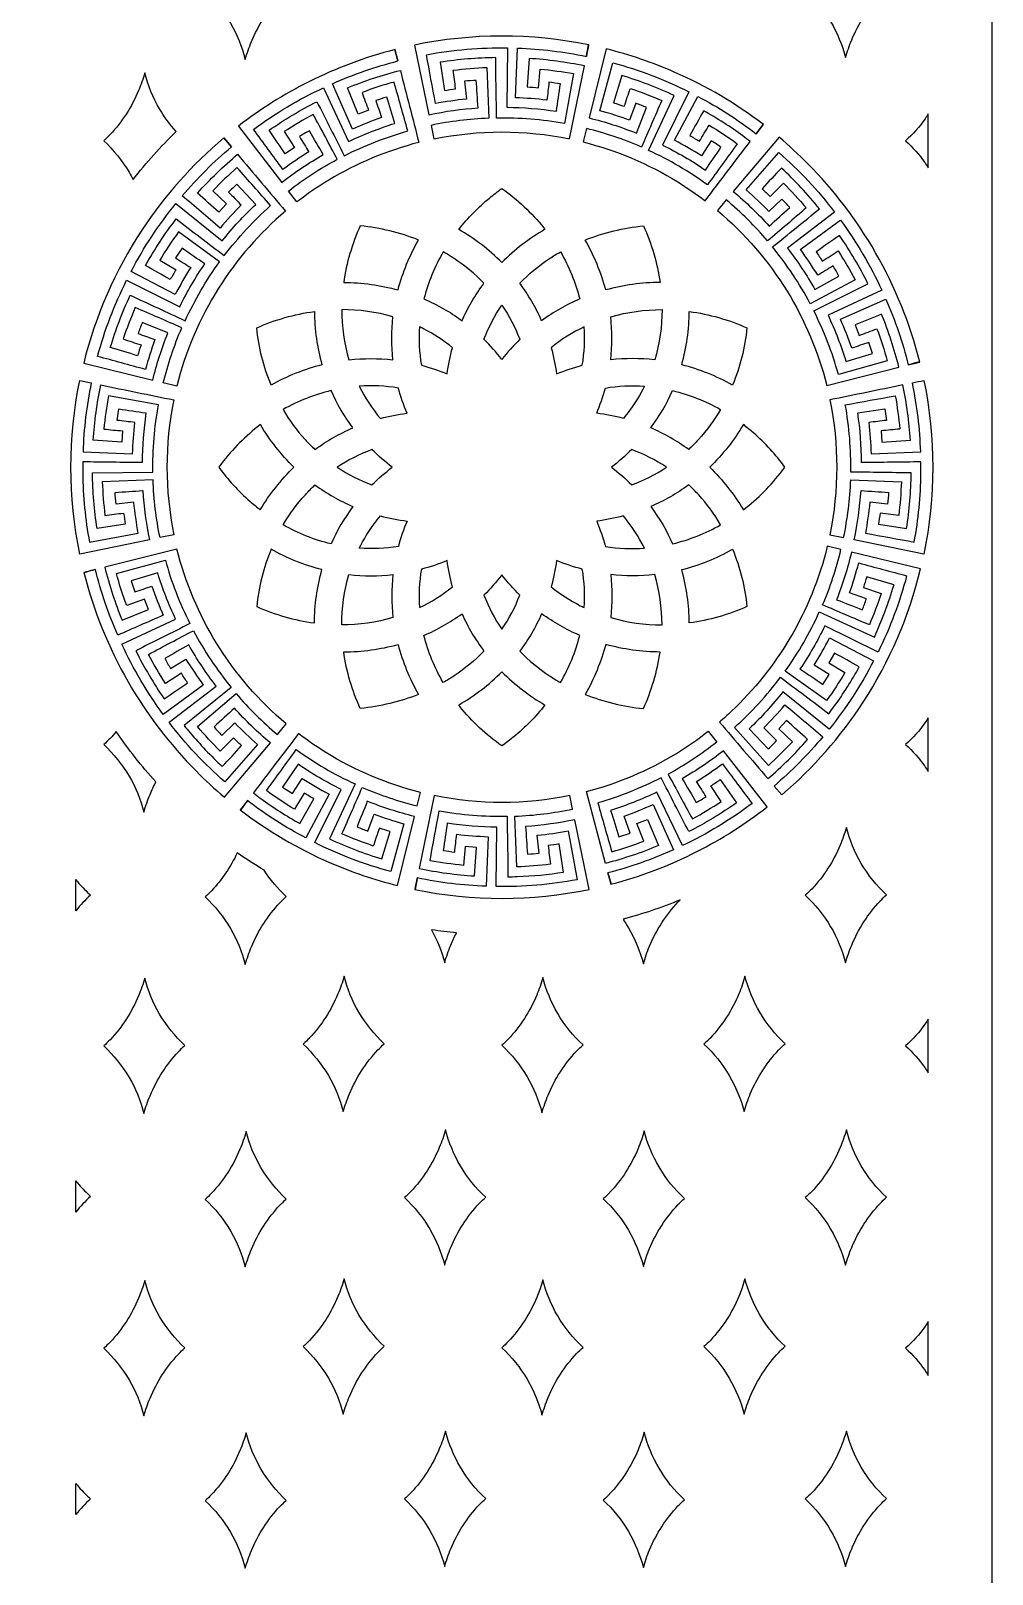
# Model space of a CAD drawing. Header units: millimetres. Extents: x -165 to 825, y -1000 to 1000.
# Drawn here: x 501 to 825, y 178 to 697 of the extents above; entities that cross this region are included whole.
import ezdxf

# ---------------------------------------------------------------- set-up
doc = ezdxf.new("R2010")
doc.units = ezdxf.units.MM
doc.layers.add('Default', color=70, linetype='Continuous')

msp = doc.modelspace()

# ---------------------------------------------------------------- linework, layer by layer
at = {"layer": 'Default'}
msp.add_lwpolyline([(495, 1000), (165, 1000), (-165, 1000), (-165, -1000), (165, -1000), (495, -1000), (825, -1000), (825, 1000)], close=True, dxfattribs=at)
for points in [[(573.67, 687.17, -0.03084), (575.74, 693.12, -0.089691), (585.29, 707.91, -0.002455), (585.31, 707.93, -0.022749), (587.47, 709.99, -0.073961), (578.95, 720.58, -0.000219), (578.95, 720.58, -0.068795), (573.94, 732.7, -0.03084), (571.87, 726.75, -0.089691), (562.31, 711.96, -0.002455), (562.3, 711.94, -0.022749), (560.14, 709.87, -0.073961), (568.66, 699.29, -0.000219), (568.66, 699.29, -0.068795)], [(775.94, 733.28, -0.03084), (773.87, 727.33, -0.089691), (764.31, 712.54, -0.002455), (764.29, 712.52, -0.022749), (762.13, 710.45, -0.073961), (770.65, 699.87, -0.000219), (770.65, 699.87, -0.068795), (775.66, 687.75, -0.03084), (777.73, 693.7, -0.089691), (787.29, 708.49, -0.002455), (787.3, 708.5, -0.022749), (789.47, 710.57, -0.073961), (780.95, 721.16, -0.000219), (780.94, 721.16, -0.068795)], [(624.03, 690.45), (625.04, 686.63, -0.003305), (624.06, 690.46, 0.053242), (595.07, 679.63, 0.048715), (571.33, 664.72), (585.96, 645.79, -0.036198), (599.86, 655.12, -0.000776), (595.24, 663.18, 0.015163), (591.87, 661.19, -0.011746), (595.03, 656.05, 0.017024), (586.32, 650.15, 0.003261), (576.42, 663.58, -0.051383), (599.94, 677.59), (608.44, 659.53, -0.036124), (624.03, 665.63, -0.001753), (621.27, 674.5, 0.009322), (617.54, 673.29, -0.008204), (619.51, 667.59, 0.017618), (609.73, 663.72), (602.98, 678.97, -0.043916), (625.04, 686.62)], [(689.21, 692.03, 0.002483), (688.45, 688.17, -0.010213), (689.24, 692.03, 0.102239), (630.56, 691.97), (635.43, 668.54, -0.03619), (652.01, 670.85, -0.002051), (651.39, 680.11, 0.011958), (647.48, 679.8), (648.07, 673.8, 0.018493), (637.66, 672.31, 0.001093), (634.64, 688.72, -0.051861), (661.93, 691.02), (661.66, 671.06, -0.036169), (678.35, 669.72, -0.003758), (679.74, 678.91, 0.011645), (675.86, 679.45, -0.010409), (675.14, 673.46, 0.018672), (664.65, 674.26), (665.26, 690.93, -0.04389), (688.44, 688.14)], [(747.98, 665.3), (745.61, 662.13), (748.01, 665.28, 0.060334), (718.03, 682.9, 0.041669), (695.12, 690.69), (689.34, 667.47, -0.036065), (705.27, 662.35), (708.73, 670.97, 0.014071), (705.08, 672.39), (703, 666.72, 0.018387), (692.97, 669.9), (697.38, 685.99, -0.051758), (722.96, 676.22), (714.05, 658.36, -0.03604), (728.51, 649.91, -0.003427), (733.75, 657.58, 0.022046), (730.49, 659.75), (727.24, 654.67, 0.019775), (718.14, 659.94), (725.92, 674.7, -0.043836), (745.6, 662.13)], [(687.79, 684.95, 0.035163), (669.18, 687.46), (668.55, 677.91, -0.006684), (672.34, 677.6), (672.93, 683.9, -0.020364), (684.15, 682.37), (681.09, 665.55, 0.049962), (658.25, 667.38, -0.001925), (657.93, 687.75, 0.035145), (639.22, 686.18), (640.67, 676.72, -0.006451), (644.44, 677.23, -0.001889), (643.66, 683.52, -0.020351), (654.94, 684.45), (655.59, 667.37, 0.042761), (636.17, 664.96), (637.12, 660.4, -0.102263), (682.75, 660.43)], [(535.9, 646.71, -0.034554), (550.4, 662.89, -0.051132), (544.83, 670.49, -0.000219), (544.83, 670.49, -0.068795), (539.82, 682.61, -0.03084), (537.75, 676.66, -0.089691), (528.2, 661.87, -0.002455), (528.18, 661.85, -0.022749), (526.02, 659.78, -0.073961), (534.54, 649.2, -0.000219), (534.54, 649.2, -0.014804)], [(597.78, 672.91, 0.000532), (606.98, 654.75, -0.047242), (628.33, 663.09, 0.002257), (623.71, 679.54, 0.020087), (612.96, 676.01, 0.008152), (615.18, 670.08, 0.006288), (611.64, 668.71), (608.02, 677.57, -0.03517), (625.85, 683.46, 0.000672), (632.06, 659.23, 0.073095), (601.81, 646.57, 0.029081), (591.06, 639.2), (588.2, 642.89, -0.042422), (604.6, 653.56, 0.004458), (596.54, 668.63, 0.019255), (586.8, 662.85), (590.26, 657.55), (587.1, 655.44, -0.005045), (581.65, 663.31, -0.035038)], [(741.13, 661.4, 0.029395), (727.95, 669.87, 0.003693), (723.24, 661.54, -0.012668), (726.51, 659.61, -0.005351), (729.79, 665.03, -0.019949), (739.22, 658.78, -0.001601), (729.17, 644.97, 0.049386), (709.39, 656.53), (717.95, 675.01, 0.035128), (700.41, 681.72), (697.61, 672.56, -0.006371), (701.22, 671.39, -0.004443), (703.25, 677.39, -0.019969), (713.81, 673.33, -0.001974), (706.99, 657.67, 0.042683), (688.45, 663.92), (687.32, 659.38, -0.077332), (719.23, 645.93, -0.02491), (728.42, 639.6, -0.002788), (743.62, 659.53, 0.005658)], [(803.5, 650.67), (803.5, 668.8, -0.011738), (802.43, 667.18, -0.062432), (795.84, 659.81, -0.056451), (802.29, 652.49, -0.000196), (802.29, 652.49, -0.012211)], [(566.42, 660.76), (568.98, 657.73), (566.39, 660.73, 0.071733), (538.88, 629.74, 0.084867), (519.28, 585.01), (542.5, 579.23, -0.036055), (547.61, 595.17), (538.99, 598.63, 0.00604), (537.58, 594.97, -0.003062), (543.24, 592.9, 0.018513), (540.07, 582.87, 0.000501), (523.97, 587.27, -0.051401), (533.73, 612.85), (551.61, 603.95, -0.036456), (560.05, 618.4, -0.005333), (552.38, 623.65), (550.21, 620.38, -0.003068), (555.29, 617.13, 0.016967), (550.02, 608.03), (535.26, 615.81, -0.051318), (550.32, 638.67), (565.85, 626.12, -0.035991), (577.22, 638.4), (570.86, 645.18, 0.023026), (568.04, 642.46, -0.009251), (572.29, 638.19, 0.017643), (565.18, 630.44, 0.001344), (552.45, 641.23, -0.043323), (568.98, 657.72)], [(800.63, 585.41, 0.013634), (796.79, 584.42, -0.005783), (800.64, 585.38, 0.068444), (785.77, 622.13, 0.065191), (762.91, 652.13, 0.022359), (753.29, 661), (737.9, 642.68, -0.035818), (749.96, 631.09, -0.001942), (756.86, 637.31, 0.02544), (754.2, 640.19), (749.85, 636.01, 0.020005), (742.24, 643.27), (753.26, 655.79, -0.051853), (771.95, 635.79), (756.11, 623.64, -0.035833), (765.38, 609.71, -0.002608), (773.46, 614.3, 0.019991), (771.48, 617.68, -0.003566), (766.33, 614.54, 0.019381), (760.47, 623.27, 0.001609), (773.94, 633.12, -0.051939), (787.86, 609.54), (769.77, 601.11, -0.035928), (775.81, 585.51, -0.002101), (784.69, 588.24), (783.49, 591.97, -0.001979), (777.78, 590.02, 0.019689), (773.94, 599.81), (789.23, 606.51, -0.043825), (796.79, 584.41)], [(550.62, 577.21), (546.05, 578.35, -0.042239), (552.3, 596.88, 0.000765), (536.63, 603.7, 0.018721), (532.57, 593.14, 0.000845), (538.57, 591.12, 0.006956), (537.4, 587.5, -0.003008), (528.24, 590.3, -0.035121), (534.95, 607.84, 0.001228), (553.44, 599.28, -0.049299), (565, 619.07), (551.17, 629.11, 0.019243), (544.92, 619.68), (550.35, 616.4, 0.00959), (548.42, 613.13, -0.002117), (540.08, 617.84, -0.03512), (550.42, 633.51, 0.002143), (566.61, 621.18, -0.047305), (582.19, 637.98, 0.002538), (570.86, 650.78, 0.019515), (562.72, 642.92), (567.31, 638.55), (564.72, 635.77, -0.004304), (557.6, 642.17, -0.03518), (571.09, 655.23, 0.000438), (587.24, 636.12, 0.076739), (564.67, 610.19, 0.080108)], [(766.91, 636.9, 0.035144), (754.1, 650.62, 0.006765), (747.57, 643.63, -0.017054), (750.3, 640.99), (754.75, 645.49, -0.020454), (762.46, 637.2, -0.001595), (749.45, 626.12, 0.042384), (735.54, 639.88), (732.55, 636.32, -0.080024), (755.97, 609.22, -0.076828), (769.36, 577.51), (793.62, 583.62, 0.035108), (787.81, 601.47, 0.001303), (778.93, 597.89, -0.004637), (780.29, 594.34, -0.002182), (786.23, 596.54, -0.020459), (789.72, 585.77), (773.24, 581.23, 0.049686), (764.97, 602.59), (783.19, 611.72, 0.03538), (773.65, 627.89, 0.002624), (765.75, 622.47, -0.006949), (767.85, 619.3, 0.003283), (773.17, 622.74, -0.019224), (778.91, 612.98), (763.8, 604.98, 0.04638), (751.12, 624.06, -0.001258)], [(660, 618.83, 0.064755), (645.48, 629.99, -0.052967), (655.95, 640.63, 0), (655.95, 640.63), (655.95, 640.63, 0), (655.95, 640.63, -0.017906), (660.01, 643.73, -0.069096), (674.08, 630.54, 0), (674.08, 630.54), (674.08, 630.54, 0), (674.08, 630.54, -0.002501), (674.52, 630, 0.066253)], [(625.06, 609.62, -0.065964), (631.96, 626.41, 0.069726), (612.36, 631.17, 0.071684), (606.77, 612.15, -0.06573)], [(694.95, 609.62, 0.065367), (688.03, 626.41, -0.069615), (707.64, 631.17, -0.071702), (713.23, 612.14, 0.064793)], [(646.6, 599.28, -0.057364), (653.98, 611.86, 0.053248), (643.99, 620.14, 0), (643.99, 620.14), (643.99, 620.14, 0), (643.99, 620.14, 0.017624), (640.29, 622.42, 0.072773), (633.8, 606.57, -0.056891)], [(673.4, 599.28, 0.057376), (666.02, 611.86, -0.053148), (676.04, 620.16, 0), (676.04, 620.16), (676.04, 620.16, 0), (676.04, 620.16, -0.017422), (679.71, 622.42, -0.072779), (686.21, 606.57, 0.056164)], [(582.33, 577.61, -0.071287), (577.5, 596.86, -0.070635), (596.91, 602.38, 0.066795), (599.46, 584.44, 0.064365)], [(623.36, 586.1, -0.057925), (623.36, 600.6, 0.069454), (606.1, 603.01, 0.072648), (608.55, 586.1, -0.056237)], [(660.01, 586.24, 0.033355), (653.98, 593.01, -0.061087), (660, 604.5, -0.060819), (666.02, 593.01, 0.033246)], [(696.64, 586.1, 0.058301), (696.64, 600.6, -0.069457), (713.9, 603.01, -0.072926), (711.46, 586.1, 0.056759)], [(737.67, 577.61, 0.064207), (720.54, 584.44, 0.066846), (723.09, 602.38, -0.070735), (742.5, 596.86, -0.071233)], [(641.59, 581.4, -0.03413), (643.39, 590.2, 0.052649), (633.6, 596.57, 0), (633.6, 596.57), (633.6, 596.57, 0), (633.6, 596.57, 0.006507), (632.29, 597.21, 0.06071), (632.93, 584.31, -0.032578)], [(678.4, 581.4, -0.033654), (687.08, 584.32, 0.060253), (687.71, 597.21, 0.058569), (676.61, 590.2, -0.033133)], [(541.4, 525.62), (517.96, 520.8, -0.101132), (517.94, 579.12), (521.82, 578.32, 0.043842), (519.05, 555.14), (535.72, 554.54, -0.016296), (536.52, 565.03, 0.002818), (530.53, 565.75), (531.07, 569.63, 0.00192), (540.25, 568.24, 0.036544), (538.93, 551.55, -0.002036), (518.99, 551.8, 0.019935), (519, 548.04), (518.96, 548.03, 0.044059), (521.23, 524.8), (537.64, 527.79, -0.017517), (536.17, 538.2), (530.17, 537.62, -0.020217), (529.86, 541.52, 0.001767), (539.13, 542.14, 0.03645), (541.41, 525.56)], [(522.28, 548.08), (542.6, 548.38, -0.049316), (544.43, 570.98), (527.61, 574.03, 0.0216), (526.08, 562.82, 0.002653), (532.38, 562.22), (532.07, 558.44), (522.52, 559.06, -0.03503), (525.02, 577.67, 0.001009), (549.59, 572.64, 0.101493), (549.63, 527.31), (544.98, 526.35, -0.042504), (542.61, 545.71), (525.53, 545.08, 0.020063), (526.44, 533.8, -0.001641), (532.73, 534.57, 0.00614), (533.24, 530.81), (523.77, 529.37, -0.035251), (522.23, 548.08)], [(628.09, 568.14, -0.033447), (625.17, 576.62, 0.058247), (612.03, 577.25, 0.059387), (619.11, 566.4, -0.031976)], [(691.91, 568.14, 0.033446), (694.83, 576.62, -0.058291), (707.98, 577.25, -0.044625), (702.97, 569.04, 0), (702.97, 569.04), (702.97, 569.04, 0), (702.97, 569.04, -0.015431), (700.89, 566.4, 0.032044)], [(797.72, 548.08, -0.000747), (777.4, 548.38, 0.049673), (775.58, 570.98, -0.00097), (792.4, 574.03, -0.021852), (793.93, 562.82, -0.001945), (787.62, 562.22), (787.93, 558.44), (797.48, 559.06, 0.035224), (794.98, 577.67, -0.00121), (770.41, 572.64, -0.101493), (770.37, 527.31), (775.02, 526.36, 0.042778), (777.39, 545.71), (794.47, 545.08, -0.01792), (793.56, 533.8), (787.27, 534.57, -0.005773), (786.76, 530.81), (796.23, 529.37, 0.035156), (797.77, 548.08)], [(778.59, 525.56, 0.035617), (780.87, 542.14, 0.001786), (790.14, 541.52, -0.019449), (789.83, 537.62), (783.83, 538.2, -0.017133), (782.36, 527.79, -0.003445), (798.77, 524.8, 0.044136), (801.04, 548.03), (801, 548.04, 0.018132), (801.01, 551.8, -0.001793), (781.08, 551.55, 0.035646), (779.75, 568.24), (788.93, 569.63), (789.47, 565.75, 0.002945), (783.48, 565.03, -0.017171), (784.28, 554.54), (800.95, 555.14, 0.044097), (798.18, 578.32, -0.044343), (802.06, 579.12, -0.101129), (802.04, 520.8), (778.6, 525.62)], [(609.9, 563.23, -0.056902), (602.55, 575.78, 0.070898), (586.39, 569.38, 0.053022), (593.77, 559.33, 0), (593.77, 559.33), (593.77, 559.33, 0), (593.77, 559.33, 0.019966), (597.11, 555.95, -0.056104)], [(710.1, 563.23, 0.057235), (717.45, 575.78, -0.070759), (733.6, 569.39, -0.052706), (726.15, 559.27, 0), (726.15, 559.27), (726.15, 559.27, 0), (726.15, 559.27, -0.019298), (722.88, 555.95, 0.055754)], [(590.05, 550.01, -0.065199), (578.73, 564.31, 0.065237), (565.66, 551.22, 0), (565.66, 551.22), (565.66, 551.22, 0), (565.66, 551.22, 0.005338), (564.75, 550, 0.055677), (575.27, 538.51, 0), (575.27, 538.51), (575.27, 538.51, 0), (575.27, 538.51, 0.015732), (578.72, 535.69, -0.065921)], [(729.95, 550, -0.064961), (741.27, 535.69, 0.065318), (754.32, 548.76, 0), (754.32, 548.76), (754.32, 548.76, 0), (754.32, 548.76, 0.005487), (755.25, 550.01, 0.055609), (744.7, 561.51, 0), (744.7, 561.51), (744.7, 561.51, 0), (744.7, 561.51, 0.015573), (741.28, 564.31, -0.06614)], [(623.14, 550, -0.033946), (616.29, 555.92, 0.059149), (604.61, 550.01, 0.059076), (616.29, 544.09, -0.032998)], [(696.86, 550, -0.033104), (703.71, 544.09, 0.059534), (715.39, 550, 0.05833), (703.71, 555.92, -0.033834)], [(609.9, 536.77, 0.057442), (602.55, 524.22, -0.07087), (586.4, 530.61, -0.052613), (593.87, 540.76, 0), (593.87, 540.76), (593.87, 540.76, 0), (593.87, 540.76, -0.019113), (597.12, 544.06, 0.05606)], [(710.1, 536.77, -0.056942), (717.45, 524.22, 0.070548), (733.61, 530.62, 0.053028), (726.24, 540.67, 0), (726.24, 540.67), (726.24, 540.67, 0), (726.24, 540.67, 0.020013), (722.89, 544.06, -0.056427)], [(628.1, 531.87, 0.033147), (625.17, 523.38, -0.058261), (612.03, 522.75, -0.04448), (617.06, 531.01, 0), (617.06, 531.01), (617.06, 531.01, 0), (617.06, 531.01, -0.01508), (619.11, 533.61, 0.032621)], [(691.91, 531.86, -0.03314), (694.83, 523.38, 0.058266), (707.97, 522.75, 0.05912), (700.89, 533.61, -0.032915)], [(555.08, 460.7, 0.029896), (565.9, 449.38, 0.007958), (572.43, 456.37, -0.019238), (569.7, 459.01, -0.003747), (565.25, 454.51, -0.020844), (557.53, 462.8), (570.55, 473.87, 0.042873), (584.46, 460.12), (587.45, 463.68, -0.080022), (564.02, 490.78, -0.07683), (550.64, 522.49), (526.38, 516.38, 0.035065), (532.19, 498.53), (541.07, 502.11), (539.71, 505.66), (533.77, 503.46, -0.020151), (530.28, 514.23), (546.76, 518.77, 0.04965), (555.03, 497.41, -0.001889), (536.81, 488.28, 0.03515), (546.35, 472.11, 0.005085), (554.25, 477.53, -0.020715), (552.15, 480.69), (546.83, 477.26, -0.018754), (541.09, 487.02, -0.003368), (556.19, 495.02, 0.046348), (568.88, 475.94), (553.08, 463.1, 0.005222)], [(582.33, 522.39, 0.071286), (577.5, 503.14, 0.070621), (596.91, 497.62, -0.066831), (599.46, 515.56, -0.064367)], [(737.67, 522.39, -0.071723), (742.5, 503.14, -0.070612), (723.09, 497.62, 0.066834), (720.54, 515.56, 0.064374)], [(771.89, 469.61, 0.029468), (780.29, 482.83, 0.004588), (771.93, 487.49), (770.02, 484.21), (775.46, 480.96, -0.020644), (769.26, 471.49), (755.38, 481.46, 0.049724), (766.83, 501.31), (785.37, 492.86, 0.03499), (791.97, 510.43, 0.005044), (782.8, 513.18, -0.016325), (781.65, 509.56), (787.66, 507.57, -0.023228), (783.67, 496.98, -0.003195), (767.95, 503.71, 0.042952), (774.1, 522.28), (769.53, 523.39, -0.07429), (756.94, 492.5, -0.070138), (737.26, 467.91, -0.011918), (733.23, 464.29, -0.000538), (749.5, 445.26, 0.035212), (762.91, 458.41, 0.002981), (755.75, 464.77), (753.18, 461.97), (757.79, 457.63, -0.019819), (749.69, 449.72), (738.29, 462.45, 0.04752), (753.78, 479.34, -0.001537), (770.04, 467.1, 0.00571)], [(754.22, 439.79, 0.071787), (781.58, 470.96, 0.084834), (800.91, 515.77), (777.66, 521.42, -0.036449), (772.63, 505.45, -0.00524), (781.28, 502.04, 0.020249), (782.67, 505.71), (776.99, 507.75, 0.018102), (780.11, 517.79, 0.00115), (796.23, 513.48, -0.051203), (786.61, 487.85), (768.69, 496.65, -0.035577), (760.33, 482.15, -0.007287), (768.03, 476.95), (770.18, 480.23), (765.08, 483.45, 0.018309), (770.3, 492.58), (785.11, 484.89, -0.051274), (770.17, 461.94), (754.57, 474.41, -0.036468), (743.27, 462.06), (749.66, 455.32, 0.028068), (752.47, 458.05), (748.19, 462.3, 0.017833), (755.26, 470.09, -0.002609), (768.05, 459.37, -0.04362), (751.62, 442.78)], [(519.37, 514.59, -0.011023), (523.21, 515.58), (519.36, 514.62, 0.068445), (534.23, 477.87, 0.065191), (557.09, 447.86, 0.022357), (566.71, 439), (582.1, 457.32, -0.03608), (570.03, 468.91, -0.002056), (563.14, 462.69, 0.024997), (565.8, 459.81), (570.15, 463.99, 0.02015), (577.76, 456.73), (566.74, 444.21, -0.05149), (548.05, 464.21), (563.89, 476.36, -0.036037), (554.62, 490.29, -0.007566), (546.54, 485.7, 0.010438), (548.51, 482.32), (553.67, 485.46, 0.017439), (559.53, 476.73), (546.06, 466.88, -0.052238), (532.13, 490.46), (550.23, 498.89, -0.036179), (544.19, 514.49), (535.31, 511.76), (536.51, 508.03, -0.005387), (542.22, 509.98, 0.018551), (546.05, 500.19, 0.003772), (530.77, 493.49, -0.043788), (523.21, 515.59)], [(623.36, 513.9, 0.058315), (623.36, 499.4, -0.069438), (606.1, 496.99, -0.07314), (608.54, 513.9, 0.056237)], [(641.6, 518.6, -0.033982), (632.93, 515.69, 0.060637), (632.29, 502.79, 0.058573), (643.39, 509.8, -0.033193)], [(678.41, 518.6, -0.034137), (676.61, 509.8, 0.052646), (686.4, 503.43, 0), (686.4, 503.43), (686.4, 503.43, 0), (686.4, 503.43, 0.006498), (687.71, 502.79, 0.060186), (687.08, 515.7, -0.033181)], [(696.64, 513.9, -0.057923), (696.64, 499.4, 0.069462), (713.9, 496.99, 0.072747), (711.45, 513.9, -0.05624)], [(660.01, 513.76, -0.033346), (653.99, 506.99, 0.060292), (660.01, 495.5, 0.060647), (666.02, 506.99, -0.033146)], [(646.6, 500.72, 0.057187), (653.98, 488.14, -0.053151), (643.96, 479.84, 0), (643.96, 479.84), (643.96, 479.84, 0), (643.96, 479.84, -0.017424), (640.28, 477.58, -0.072899), (633.79, 493.43, 0.056235)], [(673.4, 500.72, -0.057181), (666.02, 488.14, 0.053252), (676.01, 479.86, 0), (676.01, 479.86), (676.01, 479.86, 0), (676.01, 479.86, 0.017634), (679.72, 477.58, 0.073265), (686.21, 493.43, -0.056709)], [(612.37, 468.84, -0.071715), (606.77, 487.86, 0.064657), (625.06, 490.38, 0.065555), (631.96, 473.59, -0.068961)], [(707.63, 468.83, 0.071703), (713.23, 487.85, -0.065782), (694.95, 490.38, -0.065645), (688.04, 473.59, 0.069711)], [(660.01, 481.17, 0.064645), (674.52, 470.01, -0.052817), (664.01, 459.33, 0), (664.01, 459.33), (664.01, 459.33, 0), (664.01, 459.33, -0.017542), (660, 456.27, -0.068954), (645.9, 469.49, 0), (645.9, 469.49), (645.9, 469.49, 0), (645.9, 469.49, -0.002366), (645.48, 470.01, 0.065823)], [(803.5, 447.61), (803.5, 465.74, -0.011738), (802.43, 464.12, -0.062432), (795.84, 456.75, -0.056451), (802.29, 449.43, -0.000196), (802.29, 449.43, -0.012211)], [(543.59, 444.15, -0.034336), (530.2, 461.09, -0.015341), (528.2, 458.81, -0.002455), (528.18, 458.79, -0.022749), (526.02, 456.73, -0.073961), (534.54, 446.14, -0.000219), (534.54, 446.14, -0.068795), (539.55, 434.02, -0.03084), (541.62, 439.97, -0.023365)], [(578.87, 438.6, 0.029132), (592.05, 430.13), (596.76, 438.46, -0.007654), (593.49, 440.39), (590.21, 434.97, -0.024751), (580.78, 441.22, -0.000793), (590.83, 455.03, 0.049419), (610.61, 443.48), (602.05, 424.99, 0.035066), (619.59, 418.28), (622.39, 427.43, -0.006616), (618.78, 428.61, 0.005056), (616.75, 422.6, -0.018155), (606.19, 426.67, 0.002435), (613.01, 442.33, 0.042689), (631.55, 436.08), (632.68, 440.62, -0.077333), (600.76, 454.07, -0.024909), (591.58, 460.4, -0.00047), (576.38, 440.47, 0.006351)], [(722.89, 427.44, 0.000762), (713.6, 445.54, -0.047287), (692.3, 437.09, 0.003058), (697.01, 420.66, 0.019321), (707.74, 424.25), (705.48, 430.17, 0.01505), (709.02, 431.56), (712.68, 422.72, -0.035173), (694.89, 416.74), (688.54, 440.93, 0.073113), (718.73, 453.76, 0.029066), (729.43, 461.18), (732.31, 457.51, -0.042547), (715.97, 446.75, 0.002575), (724.12, 431.73, 0.019681), (733.82, 437.56), (730.34, 442.84, 0.02162), (733.48, 444.97), (738.98, 437.13, -0.035499)], [(696.75, 409.75), (695.72, 413.58), (696.72, 409.74, 0.053197), (725.61, 420.71, 0.048803), (749.3, 435.77), (734.56, 454.62, -0.036222), (720.72, 445.22, -0.008531), (725.38, 437.18, 0.011367), (728.75, 439.19, -0.005959), (725.56, 444.31, 0.017877), (734.24, 450.26, 0.001771), (744.21, 436.88, -0.051167), (720.76, 422.74), (712.16, 440.75, -0.03565), (696.61, 434.56, -0.001595), (699.42, 425.72), (703.14, 426.95), (701.14, 432.64, 0.019638), (710.9, 436.57), (717.74, 421.35, -0.04372), (695.71, 413.58)], [(572.01, 434.7), (574.37, 437.83), (574.37, 437.84), (571.99, 434.72, 0.060334), (601.97, 417.1, 0.041669), (624.88, 409.31), (630.66, 432.53, -0.035804), (614.73, 437.65, -0.001564), (611.27, 429.03, 0.010599), (614.92, 427.61), (617, 433.28, 0.020319), (627.02, 430.1), (622.62, 414.01, -0.05213), (597.04, 423.77), (605.94, 441.64, -0.036691), (591.49, 450.09), (586.24, 442.42), (589.51, 440.25), (592.76, 445.33, 0.018401), (601.86, 440.06), (594.08, 425.3, -0.043716), (574.4, 437.87)], [(665.18, 412.32, 0.029127), (680.78, 413.82), (679.32, 423.28, -0.006542), (675.56, 422.77, -0.005194), (676.34, 416.48, -0.018701), (665.06, 415.56), (664.41, 432.63, 0.042708), (683.82, 435.04), (682.88, 439.6, -0.102263), (637.25, 439.57), (632.21, 415.05, 0.034946), (650.82, 412.54), (651.45, 422.09), (647.66, 422.4), (647.07, 416.1, -0.022603), (635.85, 417.63, -0.002513), (638.91, 434.44, 0.049976), (661.75, 432.62, -0.001736), (662.07, 412.25, 0.006189)], [(630.79, 407.96, 0.013206), (631.55, 411.82, -0.002569), (630.76, 407.97, 0.102239), (689.43, 408.03), (684.57, 431.46, -0.036069), (667.99, 429.15, -0.001814), (668.61, 419.89, 0.018917), (672.52, 420.2), (671.93, 426.2, 0.017378), (682.34, 427.69), (685.36, 411.28, -0.052705), (658.07, 408.98), (658.34, 428.94, -0.035974), (641.65, 430.28, -0.003201), (640.26, 421.1, 0.004002), (644.14, 420.56, -0.012335), (644.86, 426.54, 0.017562), (655.35, 425.74), (654.74, 409.07, -0.043791), (631.55, 411.86)], [(775.94, 428.88, -0.03084), (773.87, 422.93, -0.089691), (764.31, 408.14, -0.002455), (764.29, 408.13, -0.022749), (762.13, 406.06, -0.073961), (770.65, 395.47, -0.000219), (770.65, 395.47, -0.068795), (775.66, 383.35, -0.03084), (777.73, 389.3, -0.089691), (787.29, 404.09, -0.002455), (787.3, 404.11, -0.022749), (789.47, 406.18, -0.073961), (780.95, 416.76, -0.000219), (780.94, 416.76, -0.068795)], [(579.98, 414.51, -0.017012), (570.95, 420.27, -0.07812), (562.31, 407.56, -0.002455), (562.3, 407.55, -0.022749), (560.14, 405.48, -0.073961), (568.66, 394.89, -0.000219), (568.66, 394.89, -0.068795), (573.67, 382.77, -0.03084), (575.74, 388.72, -0.089691), (585.29, 403.51, -0.002455), (585.31, 403.53, -0.022749), (587.47, 405.6, -0.063308)], [(516.64, 411.31, 0.010749), (517.68, 410.04, 0.038104), (521.6, 406.09, 0.044601), (516.64, 400.8)], [(720.03, 404.48, -0.03231), (700.78, 397.97, -0.018562), (702.62, 395.07, -0.000219), (702.62, 395.07, -0.068795), (707.63, 382.96, -0.03084), (709.7, 388.91, -0.089691), (719.26, 403.7, -0.002455), (719.27, 403.71, -0.008174)], [(644.74, 393.36, -0.013424), (636.35, 394.41, -0.062392), (640.76, 383.35, -0.03084), (642.82, 389.3, -0.022669)], [(539.82, 378.21, -0.03084), (537.75, 372.26, -0.089691), (528.2, 357.47, -0.002455), (528.18, 357.46, -0.022749), (526.02, 355.39, -0.073961), (534.54, 344.8, -0.000219), (534.54, 344.8, -0.068795), (539.55, 332.68, -0.03084), (541.62, 338.63, -0.089691), (551.18, 353.42, -0.002455), (551.19, 353.44, -0.022749), (553.35, 355.51, -0.073961), (544.83, 366.09, -0.000219), (544.83, 366.09, -0.068795)], [(606.91, 378.79, -0.03084), (604.84, 372.84, -0.089691), (595.28, 358.05, -0.002455), (595.27, 358.03, -0.022749), (593.11, 355.97, -0.073961), (601.63, 345.38, -0.000219), (601.63, 345.38, -0.068795), (606.64, 333.26, -0.03084), (608.71, 339.21, -0.089691), (618.27, 354, -0.002455), (618.28, 354.02, -0.022749), (620.44, 356.09, -0.073961), (611.92, 366.67, -0.000219), (611.92, 366.67, -0.068795)], [(673.79, 378.39, -0.03084), (671.72, 372.44, -0.089691), (662.16, 357.65, -0.002455), (662.14, 357.64, -0.022749), (659.98, 355.57, -0.073961), (668.5, 344.98, -0.000219), (668.5, 344.98, -0.068795), (673.51, 332.87, -0.03084), (675.58, 338.82, -0.089691), (685.14, 353.61, -0.002455), (685.15, 353.62, -0.022749), (687.32, 355.69, -0.073961), (678.79, 366.28, -0.000219), (678.79, 366.28, -0.068795)], [(741.82, 378.79, -0.03084), (739.75, 372.84, -0.089691), (730.19, 358.05, -0.002455), (730.18, 358.03, -0.022749), (728.01, 355.97, -0.073961), (736.53, 345.38, -0.000219), (736.53, 345.38, -0.068795), (741.54, 333.26, -0.03084), (743.61, 339.21, -0.089691), (753.17, 354, -0.002455), (753.18, 354.02, -0.022749), (755.35, 356.09, -0.073961), (746.83, 366.67, -0.000219), (746.83, 366.67, -0.068795)], [(803.5, 346.27), (803.5, 364.4, -0.011738), (802.43, 362.78, -0.062432), (795.84, 355.41, -0.056451), (802.29, 348.1, -0.000196), (802.29, 348.09, -0.012211)], [(641.03, 327.16, -0.03084), (638.96, 321.21, -0.089691), (629.4, 306.42, -0.002455), (629.39, 306.41, -0.022749), (627.23, 304.34, -0.073961), (635.75, 293.75, -0.000219), (635.75, 293.75, -0.068795), (640.76, 281.63, -0.03084), (642.82, 287.58, -0.089691), (652.38, 302.37, -0.002455), (652.4, 302.39, -0.022749), (654.56, 304.46, -0.073961), (646.04, 315.04, -0.000219), (646.04, 315.04, -0.068795)], [(775.94, 327.16, -0.03084), (773.87, 321.21, -0.089691), (764.31, 306.42, -0.002455), (764.29, 306.41, -0.022749), (762.13, 304.34, -0.073961), (770.65, 293.75, -0.000219), (770.65, 293.75, -0.068795), (775.66, 281.63, -0.03084), (777.73, 287.58, -0.089691), (787.29, 302.37, -0.002455), (787.3, 302.39, -0.022749), (789.47, 304.46, -0.073961), (780.95, 315.04, -0.000219), (780.94, 315.04, -0.068795)], [(573.94, 326.58, -0.03084), (571.87, 320.63, -0.089691), (562.31, 305.84, -0.002455), (562.3, 305.83, -0.022749), (560.14, 303.76, -0.073961), (568.66, 293.17, -0.000219), (568.66, 293.17, -0.068795), (573.67, 281.05, -0.03084), (575.74, 287, -0.089691), (585.29, 301.79, -0.002455), (585.31, 301.81, -0.022749), (587.47, 303.88, -0.073961), (578.95, 314.46, -0.000219), (578.95, 314.46, -0.068795)], [(707.9, 326.76, -0.03084), (705.84, 320.82, -0.089691), (696.28, 306.02, -0.002455), (696.26, 306.01, -0.022749), (694.1, 303.94, -0.073961), (702.62, 293.36, -0.000219), (702.62, 293.35, -0.068795), (707.63, 281.24, -0.03084), (709.7, 287.19, -0.089691), (719.26, 301.98, -0.002455), (719.27, 301.99, -0.022749), (721.43, 304.06, -0.073961), (712.91, 314.65, -0.000219), (712.91, 314.65, -0.068795)], [(516.64, 309.97, 0.010749), (517.68, 308.71, 0.038104), (521.6, 304.75, 0.044601), (516.64, 299.46)], [(539.82, 276.49, -0.03084), (537.75, 270.54, -0.089691), (528.2, 255.75, -0.002455), (528.18, 255.74, -0.022749), (526.02, 253.67, -0.073961), (534.54, 243.08, -0.000219), (534.54, 243.08, -0.068795), (539.55, 230.96, -0.03084), (541.62, 236.91, -0.089691), (551.18, 251.7, -0.002455), (551.19, 251.72, -0.022749), (553.35, 253.79, -0.073961), (544.83, 264.37, -0.000219), (544.83, 264.37, -0.068795)], [(606.91, 277.07, -0.03084), (604.84, 271.12, -0.089691), (595.28, 256.33, -0.002455), (595.27, 256.32, -0.022749), (593.11, 254.25, -0.073961), (601.63, 243.66, -0.000219), (601.63, 243.66, -0.068795), (606.64, 231.54, -0.03084), (608.71, 237.49, -0.089691), (618.27, 252.28, -0.002455), (618.28, 252.3, -0.022749), (620.44, 254.37, -0.073961), (611.92, 264.95, -0.000219), (611.92, 264.95, -0.068795)], [(673.79, 276.67, -0.03084), (671.72, 270.72, -0.089691), (662.16, 255.93, -0.002455), (662.14, 255.92, -0.022749), (659.98, 253.85, -0.073961), (668.5, 243.27, -0.000219), (668.5, 243.26, -0.068795), (673.51, 231.15, -0.03084), (675.58, 237.1, -0.089691), (685.14, 251.89, -0.002455), (685.15, 251.9, -0.022749), (687.32, 253.97, -0.073961), (678.79, 264.56, -0.000219), (678.79, 264.56, -0.068795)], [(741.82, 277.07, -0.03084), (739.75, 271.12, -0.089691), (730.19, 256.33, -0.002455), (730.18, 256.32, -0.022749), (728.01, 254.25, -0.073961), (736.53, 243.66, -0.000219), (736.53, 243.66, -0.068795), (741.54, 231.54, -0.03084), (743.61, 237.49, -0.089691), (753.17, 252.28, -0.002455), (753.18, 252.3, -0.022749), (755.35, 254.37, -0.073961), (746.83, 264.95, -0.000219), (746.83, 264.95, -0.068795)], [(803.5, 244.55), (803.5, 262.68, -0.011738), (802.43, 261.06, -0.062432), (795.84, 253.69, -0.056451), (802.29, 246.38, -0.000196), (802.29, 246.38, -0.012211)], [(573.94, 225.24, -0.03084), (571.87, 219.29, -0.089691), (562.31, 204.5, -0.002455), (562.3, 204.49, -0.022749), (560.14, 202.42, -0.073961), (568.66, 191.83, -0.000219), (568.66, 191.83, -0.068795), (573.67, 179.72, -0.03084), (575.74, 185.66, -0.089691), (585.29, 200.46, -0.002455), (585.31, 200.47, -0.022749), (587.47, 202.54, -0.073961), (578.95, 213.12, -0.000219), (578.95, 213.13, -0.068795)], [(641.03, 225.82, -0.03084), (638.96, 219.87, -0.089691), (629.4, 205.08, -0.002455), (629.39, 205.07, -0.022749), (627.23, 203, -0.073961), (635.75, 192.41, -0.000219), (635.75, 192.41, -0.068795), (640.76, 180.29, -0.03084), (642.82, 186.24, -0.089691), (652.38, 201.03, -0.002455), (652.4, 201.05, -0.022749), (654.56, 203.12, -0.073961), (646.04, 213.7, -0.000219), (646.04, 213.71, -0.068795)], [(707.9, 225.43, -0.03084), (705.84, 219.48, -0.089691), (696.28, 204.69, -0.002455), (696.26, 204.67, -0.022749), (694.1, 202.6, -0.073961), (702.62, 192.02, -0.000219), (702.62, 192.01, -0.068795), (707.63, 179.9, -0.03084), (709.7, 185.85, -0.089691), (719.26, 200.64, -0.002455), (719.27, 200.65, -0.022749), (721.43, 202.72, -0.073961), (712.91, 213.31, -0.000219), (712.91, 213.31, -0.068795)], [(775.94, 225.82, -0.03084), (773.87, 219.87, -0.089691), (764.31, 205.08, -0.002455), (764.29, 205.07, -0.022749), (762.13, 203, -0.073961), (770.65, 192.41, -0.000219), (770.65, 192.41, -0.068795), (775.66, 180.29, -0.03084), (777.73, 186.24, -0.089691), (787.29, 201.03, -0.002455), (787.3, 201.05, -0.022749), (789.47, 203.12, -0.073961), (780.95, 213.7, -0.000219), (780.94, 213.71, -0.068795)], [(516.64, 208.25, 0.010749), (517.68, 206.99, 0.038104), (521.6, 203.03, 0.044601), (516.64, 197.74)]]:
    msp.add_lwpolyline(points, format="xyb", close=True, dxfattribs=at)

doc.saveas('drawing.dxf')
